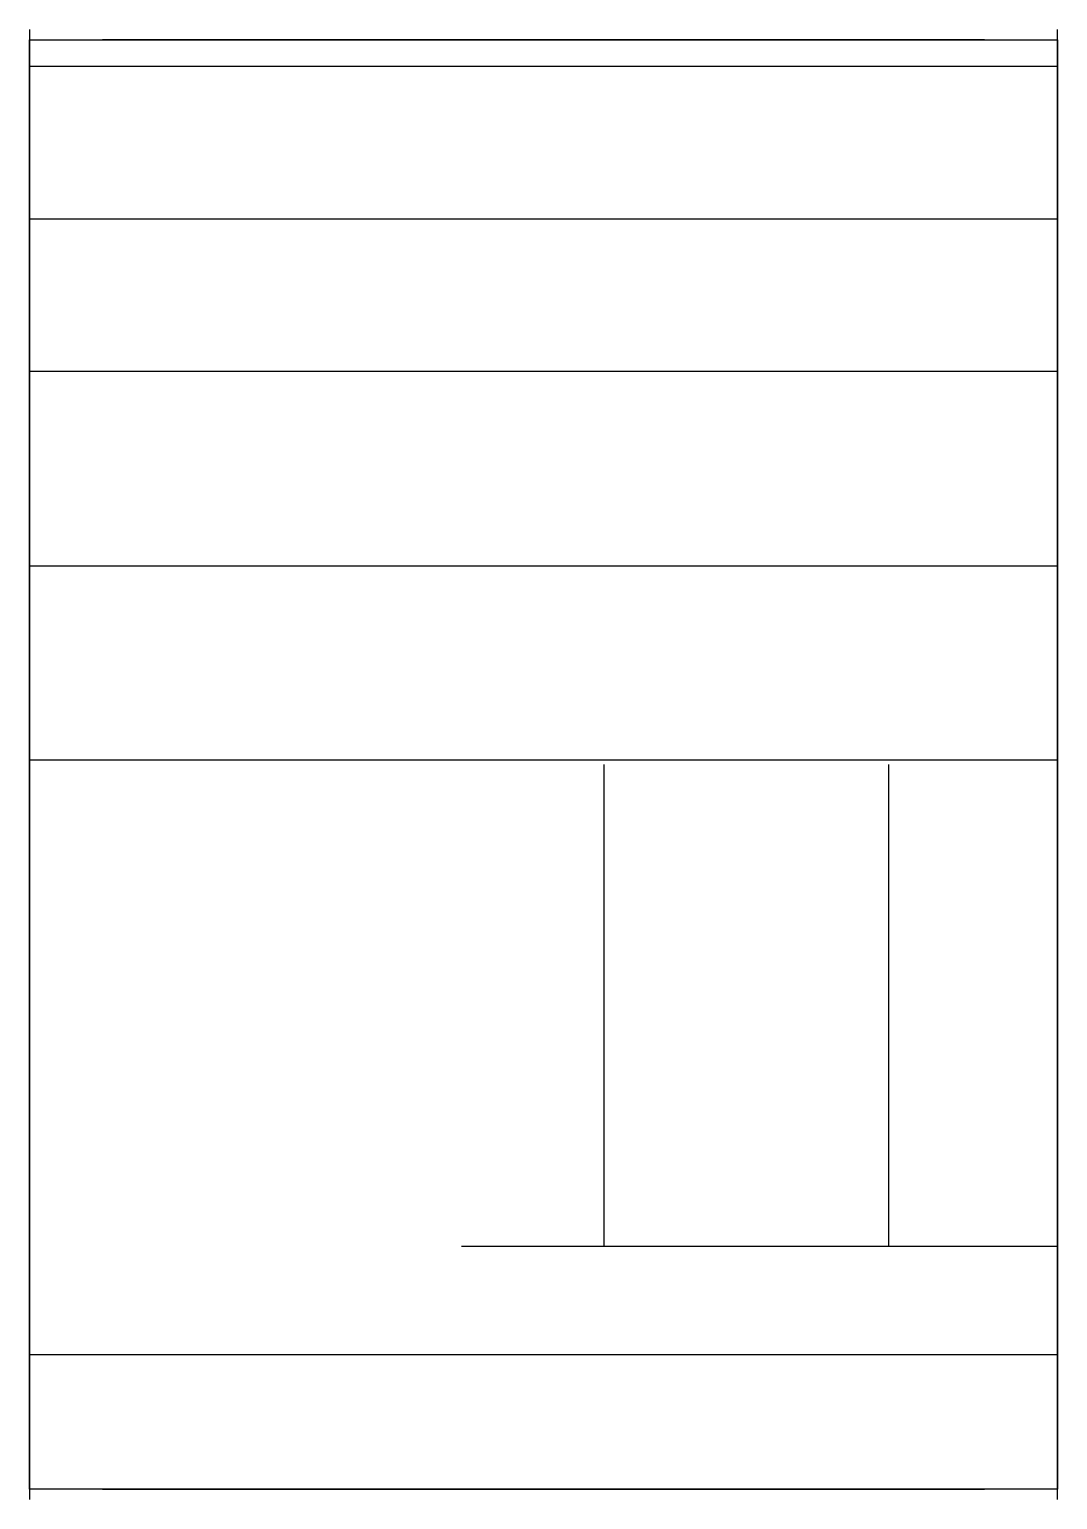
# Model space of a CAD drawing. Header units: millimetres. Extents: x -245 to 245, y -350 to 350.
import ezdxf

# ---------------------------------------------------------------- set-up
doc = ezdxf.new("R2010")
doc.units = ezdxf.units.MM

msp = doc.modelspace()

# ---------------------------------------------------------------- linework, layer by layer
for p, q in [((-244.5, 349.5, 22), (-244.5, -349.5, 22)), ((244.5, -349.5, 22), (244.5, 349.5, 22)), ((-244.5, 344.5, 22), (244.5, 344.5, 22)), ((-244.5, -344.5, 22), (-244.5, 344.5, 22)), ((209.75, 344.5, 22), (-209.75, 344.5, 22)), ((244.5, 344.5, 22), (244.5, -344.5, 22)), ((-244.5, 332, 22), (244.5, 332, 22)), ((-244.5, 259.5, 22), (244.5, 259.5, 22)), ((-244.5, 187, 22), (244.5, 187, 22)), ((-244.5, 94.5, 22), (244.5, 94.5, 22)), ((244.5, 2, 22), (-244.5, 2, 22)), ((28.75, 0, 22), (28.75, -229, 22)), ((164.25, -229, 22), (164.25, 0, 22)), ((-39, -229, 22), (244.5, -229, 22)), ((-244.5, -280.5, 22), (244.5, -280.5, 22)), ((244.5, -344.5, 22), (-244.5, -344.5, 22)), ((-209.75, -344.5, 22), (209.75, -344.5, 22))]:
    msp.add_line(p, q)

doc.saveas('drawing.dxf')
